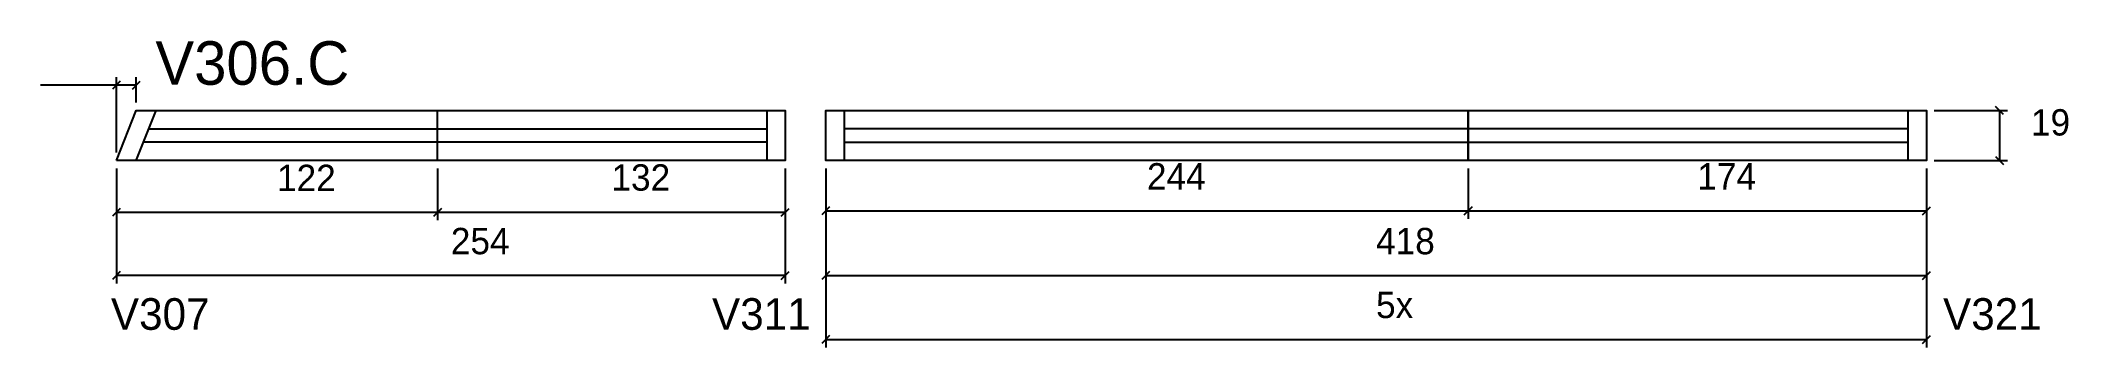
# Model space of a CAD drawing. Header units: metres. Extents: x 3408 to 4178, y 1076 to 1192.
import ezdxf

# ---------------------------------------------------------------- set-up
doc = ezdxf.new("R2010")
doc.units = ezdxf.units.M

msp = doc.modelspace()

# ---------------------------------------------------------------- linework, layer by layer
at = {"layer": 'COTA', "color": 4}
for p, q in [((3706.29, 1143.91), (3706.29, 1100.28)), ((3706.29, 1143.91), (3706.29, 1124.86)), ((3950.29, 1143.91), (3950.29, 1124.86)), ((3950.29, 1143.91), (3950.29, 1124.86)), ((4124.29, 1143.91), (4124.29, 1100.28)), ((4124.29, 1143.91), (4124.29, 1124.86)), ((3706.29, 1127.86), (3950.29, 1127.86)), ((3950.29, 1127.86), (4124.29, 1127.86)), ((3706.29, 1103.28), (4124.29, 1103.28))]:
    msp.add_line(p, q, dxfattribs=at)
at = {"layer": 'COTA'}
for p, q in [((3707.79, 1129.36), (3704.79, 1126.36)), ((3951.79, 1129.36), (3948.79, 1126.36)), ((3948.79, 1126.36), (3951.79, 1129.36)), ((4122.79, 1126.36), (4125.79, 1129.36)), ((3707.79, 1104.78), (3704.79, 1101.78)), ((4122.79, 1101.78), (4125.79, 1104.78))]:
    msp.add_line(p, q, dxfattribs=at)
at = {"layer": 'Painéis', "color": 4}
for p, q in [((3436.92, 1149.91), (3436.92, 1178.5)), ((3444.49, 1168.91), (3444.49, 1178.5)), ((3436.92, 1175.5), (3408.13, 1175.5)), ((3444.49, 1175.5), (3436.92, 1175.5)), ((4127.29, 1165.91), (4155.08, 1165.91)), ((4152.08, 1165.91), (4152.08, 1146.91)), ((3436.92, 1143.91), (3436.92, 1124.28)), ((3436.92, 1143.91), (3436.92, 1100.28)), ((3558.92, 1143.91), (3558.92, 1124.28)), ((3558.92, 1143.91), (3558.92, 1124.28)), ((3690.93, 1143.91), (3690.93, 1124.28)), ((3690.93, 1143.91), (3690.93, 1100.28)), ((3706.29, 1143.91), (3706.29, 1076.04)), ((4124.29, 1143.91), (4124.29, 1076.04)), ((4127.29, 1146.91), (4155.08, 1146.91)), ((3436.92, 1127.28), (3558.92, 1127.28)), ((3558.92, 1127.28), (3690.93, 1127.28)), ((3690.93, 1103.28), (3436.92, 1103.28)), ((3706.29, 1079.04), (4124.29, 1079.04))]:
    msp.add_line(p, q, dxfattribs=at)
at = {"layer": 'Painéis'}
for p, q in [((3438.42, 1177), (3435.42, 1174)), ((3442.99, 1174), (3445.99, 1177)), ((4153.58, 1164.41), (4150.58, 1167.41)), ((4150.58, 1148.41), (4153.58, 1145.41)), ((3438.42, 1128.78), (3435.42, 1125.78)), ((3560.42, 1128.78), (3557.42, 1125.78)), ((3557.42, 1125.78), (3560.42, 1128.78)), ((3689.43, 1125.78), (3692.43, 1128.78)), ((3438.42, 1104.78), (3435.42, 1101.78)), ((3689.43, 1101.78), (3692.43, 1104.78)), ((3707.79, 1080.54), (3704.79, 1077.54)), ((4122.79, 1077.54), (4125.79, 1080.54))]:
    msp.add_line(p, q, dxfattribs=at)
at = {"layer": 'Painéis', "color": 200}
msp.add_line((3558.92, 1146.91), (3558.92, 1165.91), dxfattribs=at)
for points in [[(3436.92, 1146.91), (3444.49, 1165.91), (3690.93, 1165.91), (3690.93, 1146.91), (3436.92, 1146.91)], [(3950.29, 1146.91), (3706.29, 1146.91), (3706.29, 1165.91), (3950.29, 1165.91), (3950.29, 1146.91)], [(3950.29, 1165.91), (4124.29, 1165.91), (4124.29, 1146.91), (3950.29, 1146.91), (3950.29, 1165.91)]]:
    msp.add_lwpolyline(points, dxfattribs=at)
at = {"layer": 'SARR_2.2x7', "color": 40}
for p, q in [((3444.46, 1146.91), (3452.02, 1165.91)), ((3683.93, 1165.91), (3683.93, 1146.91)), ((3713.29, 1165.91), (3713.29, 1146.91)), ((4117.29, 1165.91), (4117.29, 1146.91)), ((3449.24, 1158.91), (3683.93, 1158.91)), ((3950.29, 1158.91), (3713.29, 1158.91)), ((4117.29, 1158.91), (3950.29, 1158.91)), ((3683.93, 1153.91), (3447.25, 1153.91)), ((3713.29, 1153.91), (3950.29, 1153.91)), ((3950.29, 1153.91), (4117.29, 1153.91))]:
    msp.add_line(p, q, dxfattribs=at)

# ---------------------------------------------------------------- texts
at = {"layer": '5', "color": 5}
for s, p in [('V307', (3434.84, 1082.71)), ('V311', (3663.12, 1082.71)), ('V321', (4130.61, 1082.71))]:
    msp.add_text(s, height=12, dxfattribs=at).set_placement(p)
at = {"layer": 'COTA', "color": 240}
for s, p in [('244', (3828.29, 1135.93)), ('174', (4037.29, 1135.93)), ('418', (3915.29, 1111.37))]:
    msp.add_text(s, height=10, dxfattribs=at).set_placement(p)
at = {"layer": 'NOMENCLATURA', "color": 7}
msp.add_text('V306.C', height=16.5, dxfattribs=at).set_placement((3451.74, 1175.67))
at = {"layer": 'Painéis', "color": 240}
for s, p in [('19', (4164, 1156.41)), ('122', (3497.92, 1135.34)), ('132', (3624.93, 1135.5)), ('254', (3563.93, 1111.38)), ('5x', (3915.29, 1087.15))]:
    msp.add_text(s, height=10, dxfattribs=at).set_placement(p)

doc.saveas('drawing.dxf')
